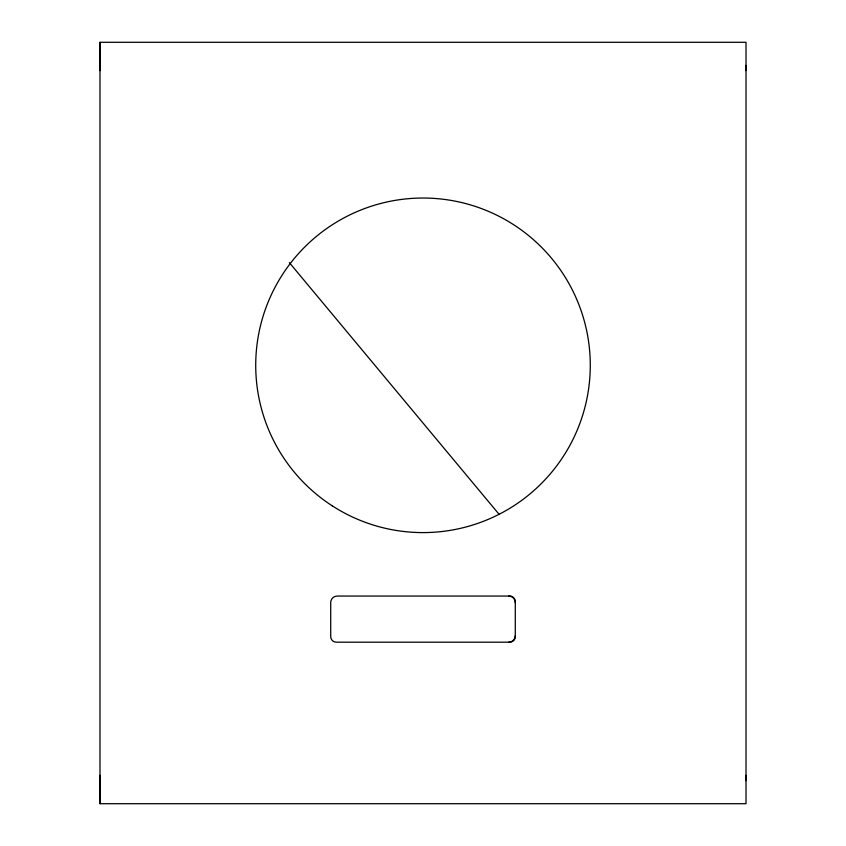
<?xml version="1.0" encoding="UTF-8"?>
<svg xmlns="http://www.w3.org/2000/svg" width="846" height="846" viewBox="0 0 846 846"><rect width="100%" height="100%" fill="white"/><g stroke="black" fill="none" stroke-linecap="round" stroke-linejoin="round"><path stroke-width="1.27" d="M100.24 70.652L99.987 42.3L746.013 42.3L746.013 803.7L99.987 803.7L100.24 775.348M745.76 70.652L746.013 65.375M289.364 262.641L499.119 514.347M745.76 775.348L746.013 780.625M99.987 42.3L99.987 803.7M508.763 596.049A6.525 6.525 0 0 1 515.288 602.574M515.045 638.212A5.605 5.605 0 0 0 515.288 636.583L515.288 601.643A5.605 5.605 0 0 0 509.683 596.049L337.237 596.049A6.525 6.525 0 0 0 330.712 602.574L330.712 636.583A5.605 5.605 0 0 0 336.317 642.188L509.683 642.188A5.605 5.605 0 0 0 511.312 641.945M514.749 638.984A5.605 5.605 0 0 1 512.084 641.649M515.288 635.663A6.525 6.525 0 0 1 508.763 642.188M332.245 505.834A167.275 167.275 0 0 0 590.074 373.657A167.275 167.275 0 0 0 346.691 216.46A167.275 167.275 0 0 0 332.245 505.834"/></g></svg>
